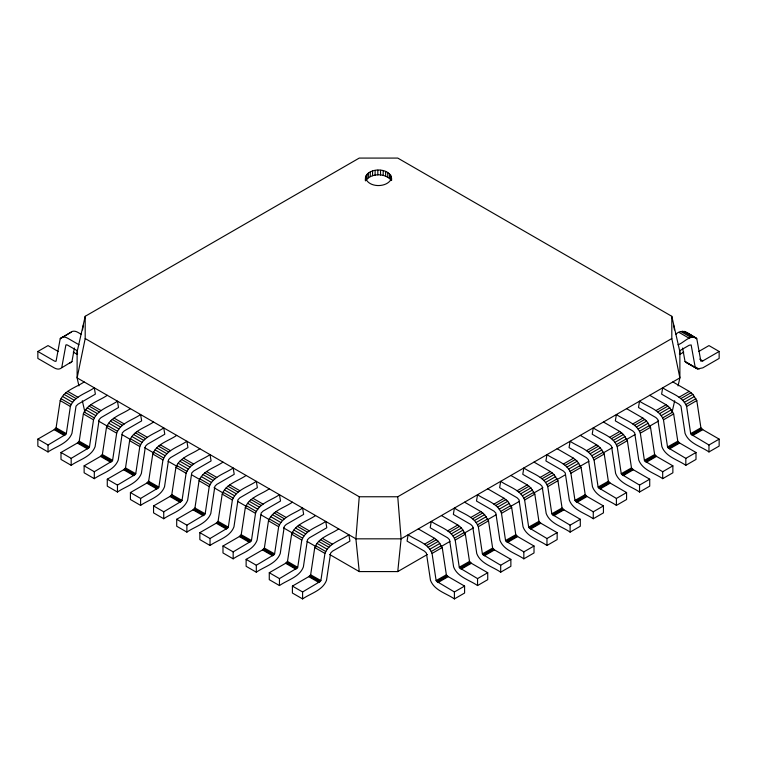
<?xml version="1.0" encoding="UTF-8"?>
<svg xmlns="http://www.w3.org/2000/svg" width="757" height="757" viewBox="0 0 757 757"><rect width="100%" height="100%" fill="white"/><g stroke="black" fill="none" stroke-linecap="round" stroke-linejoin="round"><path stroke-width="1.14" d="M678.064 385.89L679.881 377.885L679.881 351.778L671.809 316.303L397.756 158.081L359.244 158.081L85.191 316.303L85.191 338.54L359.244 496.762L355.894 538.833L359.244 571.582L397.756 571.582L427.412 554.465M397.756 571.582L401.106 538.833L397.756 496.762L671.809 338.54L671.809 316.303M84.131 381.935C76.012 387.584 64.061 390.357 60.2 400.576L56.084 427.837L54.211 429.673L37.85 439.117L37.85 446.072L48.032 451.948C56.16 446.299 68.111 443.526 71.962 433.297L76.022 406.149L77.962 404.21L95.373 394.151L94.313 387.811C86.194 393.47 74.243 396.233 70.382 406.462L66.323 433.61L65.698 434.461L48.032 445.002L37.85 439.117M107.276 395.296C99.148 400.945 87.197 403.718 83.346 413.937L79.22 441.199L77.346 443.034L60.995 452.478L60.995 459.433L71.177 465.309C79.296 459.66 91.247 456.887 95.108 446.658L99.167 419.51L101.097 417.561L118.518 407.512L117.458 401.172C109.33 406.831 97.379 409.594 93.527 419.823L89.468 446.971L88.834 447.822L71.177 458.363L60.995 452.478M130.422 408.657C122.293 414.306 110.342 417.079 106.482 427.298L102.365 454.56L100.492 456.395L84.131 465.839L84.131 472.794L94.313 478.67C102.441 473.011 114.392 470.248 118.253 460.019L122.312 432.872L124.243 430.922L141.663 420.873L140.603 414.533C132.475 420.192 120.524 422.955 116.673 433.184L112.604 460.332L111.979 461.183L94.313 471.725L84.131 465.839M153.557 422.018C145.439 427.667 133.487 430.44 129.627 440.659L125.511 467.921L123.637 469.756L107.276 479.2L107.276 486.155L117.458 492.031C125.586 486.373 137.537 483.609 141.389 473.38L145.448 446.233L147.388 444.283L164.799 434.234L163.739 427.894C155.62 433.553 143.669 436.316 139.808 446.545L135.749 473.693L135.125 474.544L117.458 485.086L107.276 479.2M176.703 435.379C168.574 441.028 156.623 443.801 152.772 454.02L148.646 481.282L146.773 483.117L130.422 492.561L130.422 499.506L140.603 505.392C148.722 499.734 160.673 496.971 164.534 486.742L168.593 459.594L170.524 457.644L187.944 447.595L186.884 441.255C178.756 446.904 166.805 449.677 162.954 459.906L158.894 487.054L158.26 487.905L140.603 498.447L130.422 492.561M199.848 448.74C191.72 454.389 179.769 457.162 175.908 467.381L171.792 494.643L169.918 496.478L153.557 505.922L153.557 512.868L163.739 518.753C171.867 513.095 183.819 510.332 187.67 500.103L191.739 472.955L193.669 471.005L211.089 460.956L210.03 454.616C201.901 460.265 189.95 463.038 186.099 473.267L182.03 500.415L181.406 501.266L163.739 511.808L153.557 505.922M222.984 462.101C214.865 467.75 202.904 470.523 199.053 480.742L194.937 508.004L193.063 509.839L176.703 519.283L176.703 526.229L186.884 532.114C195.013 526.456 206.964 523.693 210.815 513.464L214.874 486.316L216.814 484.366L234.225 474.317L233.165 467.977C225.047 473.627 213.095 476.399 209.235 486.628L205.175 513.776L204.551 514.618L186.884 525.159L176.703 519.283M246.129 475.462C238.001 481.111 226.05 483.884 222.198 494.103L218.073 521.365L216.199 523.201L199.848 532.644L199.848 539.59L210.03 545.475C218.148 539.817 230.1 537.054 233.96 526.825L238.02 499.677L239.95 497.728L257.371 487.678L256.311 481.338C248.182 486.988 236.231 489.76 232.38 499.989L228.321 527.137L227.687 527.979L210.03 538.52L199.848 532.644M269.274 488.823C261.146 494.472 249.195 497.245 245.334 507.464L241.218 534.726L239.344 536.562L222.984 546.005L222.984 552.951L233.165 558.836C241.294 553.178 253.245 550.415 257.096 540.186L261.165 513.038L263.095 511.089L280.516 501.039L279.456 494.7C271.328 500.349 259.377 503.121 255.516 513.35L251.456 540.498L250.832 541.34L233.165 551.881L222.984 546.005M292.41 502.184C284.291 507.833 272.331 510.606 268.48 520.825L264.363 548.087L262.49 549.923L246.129 559.366L246.129 566.312L256.311 572.197C264.439 566.539 276.39 563.776 280.241 553.547L284.301 526.399L286.241 524.45L303.652 514.4L302.592 508.061C294.473 513.71 282.522 516.482 278.661 526.711L274.602 553.859L273.977 554.701L256.311 565.242L246.129 559.366M315.555 515.545C307.427 521.194 295.476 523.967 291.625 534.187L287.499 561.448L285.626 563.284L269.274 572.727L269.274 579.673L279.456 585.558C287.575 579.9 299.526 577.137 303.387 566.908L307.446 539.76L309.376 537.811L326.797 527.761L325.737 521.422C317.609 527.071 305.658 529.843 301.806 540.063L297.747 567.22L297.113 568.062L279.456 578.603L269.274 572.727M338.691 528.906C330.572 534.556 318.621 537.328 314.761 547.548L310.644 574.809L308.771 576.645L292.41 586.088L292.41 593.034L302.592 598.919C310.72 593.261 322.671 590.498 326.522 580.269L330.591 553.121L332.522 551.172L349.942 541.123L348.882 534.783C340.754 540.432 328.803 543.204 324.942 553.424L320.883 580.581L320.258 581.423L302.592 591.965L292.41 586.088M79.021 344.776L67.78 338.284A12.765 7.371 60 0 0 61.071 337.859L60.2 338.739L56.084 361.24A4.249 2.46 60 0 1 54.211 360.919L37.85 351.475L37.85 358.421L54.211 367.864A12.765 7.371 60 0 0 60.91 368.29L71.962 361.534L74.404 348.05M61.781 367.41L65.897 344.908A4.249 2.46 60 0 1 67.78 345.239L77.451 350.822M82.532 329.872L83.346 325.378M85.191 338.54L77.119 377.885L78.936 385.89M679.408 354.096L679.881 351.778M671.809 338.54L679.881 377.885L401.106 538.833L355.894 538.833L77.119 377.885L77.119 351.778L85.191 316.303M672.065 412.215L674.676 400.775M365.423 180.895C363.54 166.531 392.93 166.332 391.577 180.516M391.577 178.179C387.991 188.171 367.798 188.115 365.423 177.384M297.681 567.324L287.499 561.448M390.726 175.075L390.726 179.75C384.632 173.041 371.29 172.975 365.858 180.497L365.858 175.823M71.962 361.534L71.101 362.414A12.765 7.371 60 0 1 69.691 363.057M37.85 351.475L48.032 345.589L58.251 351.494M60.995 338.114L71.177 332.228M60.2 338.739L71.253 331.982A12.765 7.371 60 0 1 77.962 332.408L81.027 334.178M675.973 334.178C683.003 327.242 690.516 335.19 696.8 338.739L700.859 361.212L702.789 360.919L719.15 351.475L719.15 358.421L702.789 367.864L697.49 368.933L685.038 361.534L682.596 348.05M677.979 344.776C683.533 343.243 690.715 333.449 696.8 338.739M679.549 350.822L689.22 345.239L691.16 344.946L695.219 367.41L696.09 368.29M679.654 354.503L683.741 352.137M698.749 351.494L708.968 345.589L719.15 351.475M424.478 544.226L434.66 538.35L438.331 541.369L442.239 547.548L446.356 574.809L448.229 576.645L464.59 586.088L464.59 593.034L454.408 598.919C446.28 593.261 434.329 590.498 430.478 580.269L426.409 553.121L424.478 551.172L407.058 541.123L408.118 534.783C416.246 540.432 428.197 543.204 432.058 553.424L436.117 580.581L436.742 581.423L454.408 591.965L464.59 586.088M447.624 530.865L457.805 524.989L461.477 528.008L465.375 534.187L469.501 561.448L471.374 563.284L487.726 572.727L487.726 579.673L477.544 585.558C469.425 579.9 457.474 577.137 453.613 566.908L449.554 539.76L447.624 537.811L430.203 527.761L431.263 521.422C439.391 527.071 451.342 529.843 455.194 540.063L459.253 567.22L459.887 568.062L477.544 578.603L487.726 572.727M470.759 517.504L480.941 511.628L484.612 514.646L488.52 520.825L492.637 548.087L494.51 549.923L510.871 559.366L510.871 566.312L500.689 572.197C492.561 566.539 480.61 563.776 476.759 553.547L472.699 526.399L470.759 524.45L453.348 514.4L454.408 508.061C462.527 513.71 474.478 516.482 478.339 526.711L482.398 553.859L483.023 554.701L500.689 565.242L510.871 559.366M493.905 504.143L504.086 498.267L507.758 501.285L511.666 507.464L515.782 534.726L517.656 536.562L534.016 546.005L534.016 552.951L523.835 558.836C515.706 553.178 503.755 550.415 499.904 540.186L495.835 513.038L493.905 511.089L476.484 501.039L477.544 494.7C485.672 500.349 497.623 503.121 501.484 513.35L505.544 540.498L506.168 541.34L523.835 551.881L534.016 546.005M517.05 490.782L527.232 484.906L530.903 487.924L534.802 494.103L538.927 521.365L540.801 523.201L557.152 532.644L557.152 539.59L546.97 545.475C538.852 539.817 526.9 537.054 523.04 526.825L518.98 499.677L517.05 497.728L499.629 487.678L500.689 481.338C508.818 486.988 520.769 489.76 524.62 499.989L528.679 527.137L529.313 527.979L546.97 538.52L557.152 532.644M540.186 477.421L550.367 471.545L554.039 474.563L557.947 480.742L562.063 508.004L563.937 509.839L580.297 519.283L580.297 526.229L570.116 532.114C561.987 526.456 550.036 523.693 546.185 513.464L542.126 486.316L540.186 484.366L522.775 474.317L523.835 467.977C531.953 473.627 543.904 476.399 547.765 486.628L551.825 513.776L552.449 514.618L570.116 525.159L580.297 519.283M563.331 464.06L573.513 458.184L577.184 461.202L581.092 467.381L585.208 494.643L587.082 496.478L603.443 505.922L603.443 512.868L593.261 518.753C585.133 513.095 573.181 510.332 569.33 500.103L565.261 472.955L563.331 471.005L545.911 460.956L546.97 454.616C555.099 460.265 567.05 463.038 570.901 473.267L574.97 500.415L575.594 501.266L593.261 511.808L603.443 505.922M586.476 450.699L596.658 444.823L600.329 447.841L604.228 454.02L608.354 481.282L610.227 483.117L626.578 492.561L626.578 499.506L616.397 505.392C608.278 499.734 596.327 496.971 592.466 486.742L588.407 459.594L586.476 457.644L569.056 447.595L570.116 441.255C578.244 446.904 590.195 449.677 594.046 459.906L598.106 487.054L598.74 487.905L616.397 498.447L626.578 492.561M609.612 437.338L619.794 431.462L623.465 434.48L627.373 440.659L631.489 467.921L633.363 469.756L649.724 479.2L649.724 486.155L639.542 492.031C631.414 486.373 619.463 483.609 615.611 473.38L611.552 446.233L609.612 444.283L592.201 434.234L593.261 427.894C601.38 433.553 613.331 436.316 617.192 446.545L621.251 473.693L621.876 474.544L639.542 485.086L649.724 479.2M632.757 423.977L642.939 418.101L646.61 421.119L650.518 427.298L654.635 454.56L656.508 456.395L672.869 465.839L672.869 472.794L662.687 478.67C654.559 473.011 642.608 470.248 638.747 460.019L634.688 432.872L632.757 430.922L615.337 420.873L616.397 414.533C624.525 420.192 636.476 422.955 640.327 433.184L644.396 460.332L645.021 461.183L662.687 471.725L672.869 465.839M655.903 410.616L666.084 404.74L669.756 407.758L673.654 413.937L677.78 441.199L679.654 443.034L696.005 452.478L696.005 459.433L685.823 465.309C677.704 459.66 665.753 456.887 661.892 446.658L657.833 419.51L655.903 417.561L638.482 407.512L639.542 401.172C647.67 406.831 659.621 409.594 663.473 419.823L667.532 446.971L668.166 447.822L685.823 458.363L696.005 452.478M679.038 397.255L689.22 391.378L692.892 394.397L696.8 400.576L700.916 427.837L702.789 429.673L719.15 439.117L719.15 446.072L708.968 451.948C700.84 446.299 688.889 443.526 685.038 433.297L680.978 406.149L679.038 404.21L661.618 394.151L662.687 387.811C670.806 393.47 682.757 396.233 686.618 406.462L690.677 433.61L691.302 434.461L708.968 445.002L719.15 439.117M426.352 545.542L436.534 539.656M449.497 532.18L459.679 526.295M472.642 518.819L482.824 512.934M495.778 505.458L505.96 499.573M518.923 492.097L529.105 486.212M542.069 478.736L552.25 472.851M565.205 465.375L575.386 459.49M588.35 452.014L598.532 446.128M611.495 438.653L621.677 432.777M634.631 425.292L644.813 419.416M657.776 411.931L667.958 406.055M680.922 398.57L691.103 392.694M428.15 547.245L438.331 541.369M451.295 533.884L461.477 528.008M474.431 520.523L484.612 514.646M497.576 507.162L507.758 501.285M520.721 493.801L530.903 487.924M543.857 480.44L554.039 474.563M567.002 467.078L577.184 461.202M590.148 453.717L600.329 447.841M613.284 440.356L623.465 434.48M636.429 426.995L646.61 421.119M659.574 413.634L669.756 407.758M682.71 400.273L692.892 394.397M429.787 549.279L439.968 543.403M452.923 535.918L463.104 530.042M476.068 522.557L486.249 516.681M499.213 509.196L509.395 503.32M522.349 495.835L532.531 489.959M545.494 482.474L555.676 476.598M568.639 469.113L578.821 463.237M591.775 455.752L601.957 449.876M614.921 442.391L625.102 436.515M638.066 429.03L648.247 423.154M661.202 415.669L671.383 409.792M684.347 402.308L694.529 396.431M431.187 551.55L441.369 545.665M454.332 538.189L464.514 532.303M477.468 524.828L487.65 518.942M500.614 511.467L510.795 505.591M523.749 498.106L533.94 492.23M546.895 484.745L557.076 478.869M570.04 471.384L580.222 465.508M593.176 458.023L603.367 452.147M616.321 444.662L626.503 438.786M639.466 431.301L649.648 425.425M662.602 417.94L672.784 412.063M685.747 404.579L695.929 398.702M440.706 546.791L449.904 541.473M464.221 533.212L473.428 527.894M487.745 519.633L495.92 514.902M510.237 506.641L519.444 501.323M533.761 493.062L542.958 487.745M557.275 479.484L565.46 474.762M579.777 466.492L588.974 461.183M603.291 452.913L612.498 447.605M626.815 439.334L634.991 434.613M649.307 426.352L658.514 421.034M432.058 553.424L442.239 547.548M455.194 540.063L465.375 534.187M478.339 526.711L488.52 520.825M501.484 513.35L511.666 507.464M524.62 499.989L534.802 494.103M547.765 486.628L557.947 480.742M570.901 473.267L581.092 467.381M594.046 459.906L604.228 454.02M617.192 446.545L627.373 440.659M640.327 433.184L650.518 427.298M663.473 419.823L673.654 413.937M686.618 406.462L696.8 400.576M436.117 580.581L446.356 574.809M459.253 567.22L469.501 561.448M482.398 553.859L492.637 548.087M505.544 540.498L515.782 534.726M528.679 527.137L538.927 521.365M551.825 513.776L562.063 508.004M574.97 500.415L585.208 494.643M598.106 487.054L608.354 481.282M621.251 473.693L631.489 467.921M644.396 460.332L654.635 454.56M667.532 446.971L677.78 441.199M690.677 433.61L700.916 427.837M436.742 581.423L446.923 575.547M459.887 568.062L470.069 562.186M483.023 554.701L493.214 548.825M506.168 541.34L516.35 535.464M529.313 527.979L539.495 522.103M552.449 514.618L562.64 508.742M575.594 501.266L585.776 495.381M598.74 487.905L608.921 482.02M621.876 474.544L632.057 468.659M645.021 461.183L655.202 455.298M668.166 447.822L678.348 441.937M691.302 434.461L701.484 428.576M437.376 582.048L447.557 576.172M460.521 568.687L470.703 562.811M483.666 555.326L493.848 549.45M506.802 541.965L516.984 536.088M529.947 528.604L540.129 522.727M553.093 515.243L563.274 509.366M576.228 501.882L586.41 496.005M599.374 488.52L609.555 482.644M622.519 475.159L632.701 469.283M645.655 461.808L655.836 455.922M668.8 448.447L678.982 442.561M691.945 435.086L702.127 429.2M438.048 582.521L448.229 576.645M461.193 569.16L471.374 563.284M484.329 555.799L494.51 549.923M507.474 542.438L517.656 536.562M530.619 529.077L540.801 523.201M553.755 515.716L563.937 509.839M576.9 502.355L587.082 496.478M600.046 489.003L610.227 483.117M623.181 475.642L633.363 469.756M646.327 462.281L656.508 456.395M669.472 448.92L679.654 443.034M692.608 435.559L702.789 429.673M359.244 496.762L397.756 496.762M685.899 362.414L697.49 368.933M684.347 331.339L695.929 337.859M685.823 332.228L696.005 338.114M682.71 331.188L692.892 337.073M680.922 331.557L691.103 337.433M679.038 332.408L689.22 338.284M699.742 359.149L702.789 360.919M696.071 367.315L699.118 369.085M685.038 361.534L695.219 367.41M672.869 381.935L689.22 391.378M649.724 395.296L666.084 404.74M626.578 408.657L642.939 418.101M603.443 422.018L619.794 431.462M580.297 435.379L596.658 444.823M557.152 448.74L573.513 458.184M534.016 462.101L550.367 471.545M510.871 475.462L527.232 484.906M487.726 488.823L504.086 498.267M464.59 502.184L480.941 511.628M441.445 515.545L457.805 524.989M418.309 528.906L434.66 538.35M73.259 352.137L77.346 354.503M67.78 391.378L77.962 397.255M90.916 404.74L101.097 410.616M114.061 418.101L124.243 423.977M137.206 431.462L147.388 437.338M160.342 444.823L170.524 450.699M183.487 458.184L193.669 464.06M206.633 471.545L216.814 477.421M229.768 484.906L239.95 490.782M252.914 498.267L263.095 504.143M276.059 511.628L286.241 517.504M299.195 524.989L309.376 530.865M322.34 538.35L332.522 544.226M65.897 392.694L76.079 398.57M89.042 406.055L99.224 411.931M112.187 419.416L122.369 425.292M135.323 432.777L145.505 438.653M158.468 446.128L168.65 452.014M181.614 459.49L191.795 465.375M204.75 472.851L214.931 478.736M227.895 486.212L238.077 492.097M251.04 499.573L261.222 505.458M274.176 512.934L284.358 518.819M297.321 526.295L307.503 532.18M320.466 539.656L330.648 545.542M64.108 394.397L74.29 400.273M87.244 407.758L97.426 413.634M110.39 421.119L120.571 426.995M133.535 434.48L143.716 440.356M156.671 447.841L166.852 453.717M179.816 461.202L189.998 467.078M202.961 474.563L213.143 480.44M226.097 487.924L236.279 493.801M249.242 501.285L259.424 507.162M272.388 514.646L282.569 520.523M295.523 528.008L305.705 533.884M318.669 541.369L328.85 547.245M62.471 396.431L72.653 402.308M85.617 409.792L95.798 415.669M108.753 423.154L118.934 429.03M131.898 436.515L142.079 442.391M155.043 449.876L165.225 455.752M178.179 463.237L188.361 469.113M201.324 476.598L211.506 482.474M224.469 489.959L234.651 495.835M247.605 503.32L257.787 509.196M270.751 516.681L280.932 522.557M293.896 530.042L304.077 535.918M317.032 543.403L327.213 549.279M61.071 398.702L71.253 404.579M84.216 412.063L94.398 417.94M107.352 425.425L117.534 431.301M130.497 438.786L140.679 444.662M153.633 452.147L163.824 458.023M176.778 465.508L186.96 471.384M199.924 478.869L210.105 484.745M223.06 492.23L233.251 498.106M246.205 505.591L256.386 511.467M269.35 518.942L279.532 524.828M292.486 532.303L302.668 538.189M315.631 545.665L325.813 551.55M98.486 421.034L107.693 426.352M122.009 434.613L130.185 439.334M144.502 447.605L153.709 452.913M168.026 461.183L177.223 466.492M191.54 474.762L199.725 479.484M214.042 487.745L223.239 493.062M237.556 501.323L246.763 506.641M261.08 514.902L269.255 519.633M283.572 527.894L292.779 533.212M307.096 541.473L316.294 546.791M329.588 554.465L359.244 571.582M60.2 400.576L70.382 406.462M83.346 413.937L93.527 419.823M106.482 427.298L116.673 433.184M129.627 440.659L139.808 446.545M152.772 454.02L162.954 459.906M175.908 467.381L186.099 473.267M199.053 480.742L209.235 486.628M222.198 494.103L232.38 499.989M245.334 507.464L255.516 513.35M268.48 520.825L278.661 526.711M291.625 534.187L301.806 540.063M314.761 547.548L324.942 553.424M56.084 427.837L66.323 433.61M79.22 441.199L89.468 446.971M102.365 454.56L112.604 460.332M125.511 467.921L135.749 473.693M148.646 481.282L158.894 487.054M171.792 494.643L182.03 500.415M194.937 508.004L205.175 513.776M218.073 521.365L228.321 527.137M241.218 534.726L251.456 540.498M264.363 548.087L274.602 553.859M310.644 574.809L320.883 580.581M55.516 428.576L65.698 434.461M78.652 441.937L88.834 447.822M101.798 455.298L111.979 461.183M124.943 468.659L135.125 474.544M148.079 482.02L158.26 487.905M171.224 495.381L181.406 501.266M194.36 508.742L204.551 514.618M217.505 522.103L227.687 527.979M240.65 535.464L250.832 541.34M263.786 548.825L273.977 554.701M286.931 562.186L297.113 568.062M310.077 575.547L320.258 581.423M54.873 429.2L65.055 435.086M78.018 442.561L88.2 448.447M101.164 455.922L111.345 461.808M124.299 469.283L134.481 475.159M147.445 482.644L157.626 488.52M170.59 496.005L180.772 501.882M193.726 509.366L203.907 515.243M216.871 522.727L227.053 528.604M240.016 536.088L250.198 541.965M263.152 549.45L273.334 555.326M286.297 562.811L296.479 568.687M309.443 576.172L319.624 582.048M54.211 429.673L64.392 435.559M77.346 443.034L87.528 448.92M100.492 456.395L110.673 462.281M123.637 469.756L133.819 475.642M146.773 483.117L156.954 489.003M169.918 496.478L180.1 502.355M193.063 509.839L203.245 515.716M216.199 523.201L226.381 529.077M239.344 536.562L249.526 542.438M262.49 549.923L272.671 555.799M285.626 563.284L295.807 569.16M308.771 576.645L318.952 582.521M82.324 400.775L84.935 412.215M77.119 351.778L77.593 354.096M673.654 325.378L674.468 329.872M708.968 445.002L708.968 451.948M685.823 458.363L685.823 465.309M662.687 471.725L662.687 478.67M639.542 485.086L639.542 492.031M616.397 498.447L616.397 505.392M593.261 511.808L593.261 518.753M570.116 525.159L570.116 532.114M546.97 538.52L546.97 545.475M523.835 551.881L523.835 558.836M500.689 565.242L500.689 572.197M477.544 578.603L477.544 585.558M454.408 591.965L454.408 598.919M391.426 176.599L391.426 180.109M389.477 173.665L389.477 178.34M387.754 172.435L387.754 177.11M385.635 171.442L385.635 176.116M383.193 170.722L383.193 175.397M380.544 170.316L380.544 174.99M377.819 170.23L377.819 174.905M375.112 170.476L375.112 175.151M372.558 171.044L372.558 175.719M370.258 171.905L370.258 176.58M368.328 173.022L368.328 177.696M366.833 174.347L366.833 179.021M302.592 591.965L302.592 598.919M279.456 578.603L279.456 585.558M256.311 565.242L256.311 572.197M233.165 551.881L233.165 558.836M210.03 538.52L210.03 545.475M186.884 525.159L186.884 532.114M163.739 511.808L163.739 518.753M140.603 498.447L140.603 505.392M117.458 485.086L117.458 492.031M94.313 471.725L94.313 478.67M71.177 458.363L71.177 465.309M48.032 445.002L48.032 451.948"/></g></svg>
